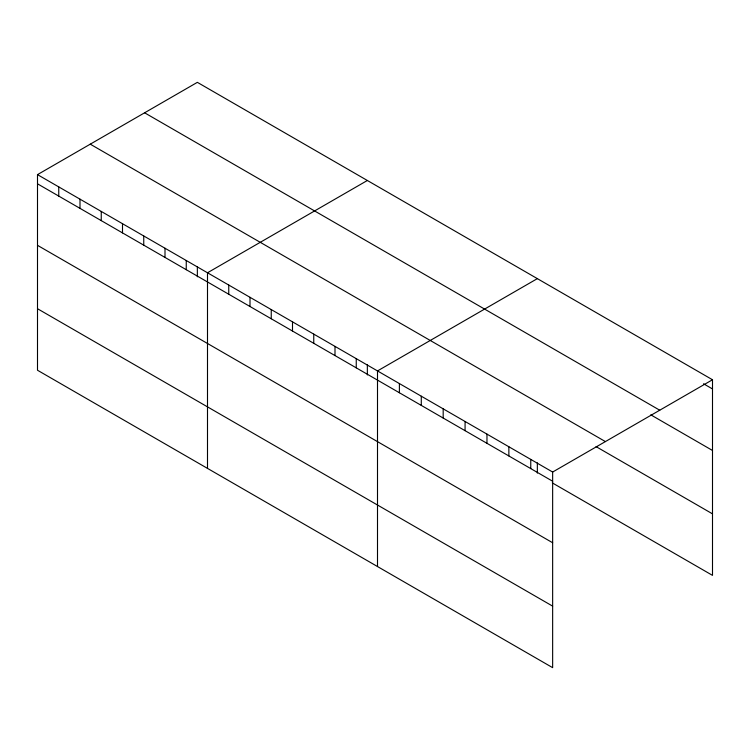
<?xml version="1.0" encoding="UTF-8"?>
<svg xmlns="http://www.w3.org/2000/svg" width="750" height="750" viewBox="0 0 750 750"><rect width="100%" height="100%" fill="white"/><g stroke="black" fill="none" stroke-linecap="round" stroke-linejoin="round"><path stroke-width="1.12" d="M37.5 174.628L552.647 472.041L552.647 667.659L37.5 370.247L37.5 174.628L197.353 82.341L712.5 379.753L712.5 575.372L552.281 482.869M367.35 180.488L207.497 272.775L207.497 468.394M537.347 278.634L377.503 370.922L377.503 566.541M552.647 472.041L712.5 379.753M703.547 383.775L712.5 388.941M144.6 112.791L659.747 410.212M650.803 414.844L712.5 450.469M90.253 144.169L605.4 441.591M596.062 446.625L712.5 513.853M37.5 183.816L552.647 481.238M37.5 245.334L552.647 542.756M37.5 308.719L552.647 606.141M537.347 462.863L537.347 473.109M530.756 459.403L530.756 468.591M508.866 446.766L508.866 455.953M486.966 434.119L486.966 443.316M465.075 421.481L465.075 430.669M443.184 408.844L443.184 418.031M421.284 396.206L421.284 405.394M399.394 383.559L399.394 392.747M367.35 364.716L367.35 374.962M356.25 358.65L356.25 367.847M334.997 346.388L334.997 355.575M313.753 334.116L313.753 343.303M292.5 321.844L292.5 331.041M271.247 309.581L271.247 318.769M250.003 297.309L250.003 306.497M228.75 285.038L228.75 294.234M197.353 266.559L197.353 276.816M186.253 260.503L186.253 269.691M165 248.241L165 257.428M143.747 235.969L143.747 245.156M122.503 223.697L122.503 232.884M101.25 211.434L101.25 220.622M79.997 199.162L79.997 208.35M58.753 186.891L58.753 196.088"/></g></svg>
